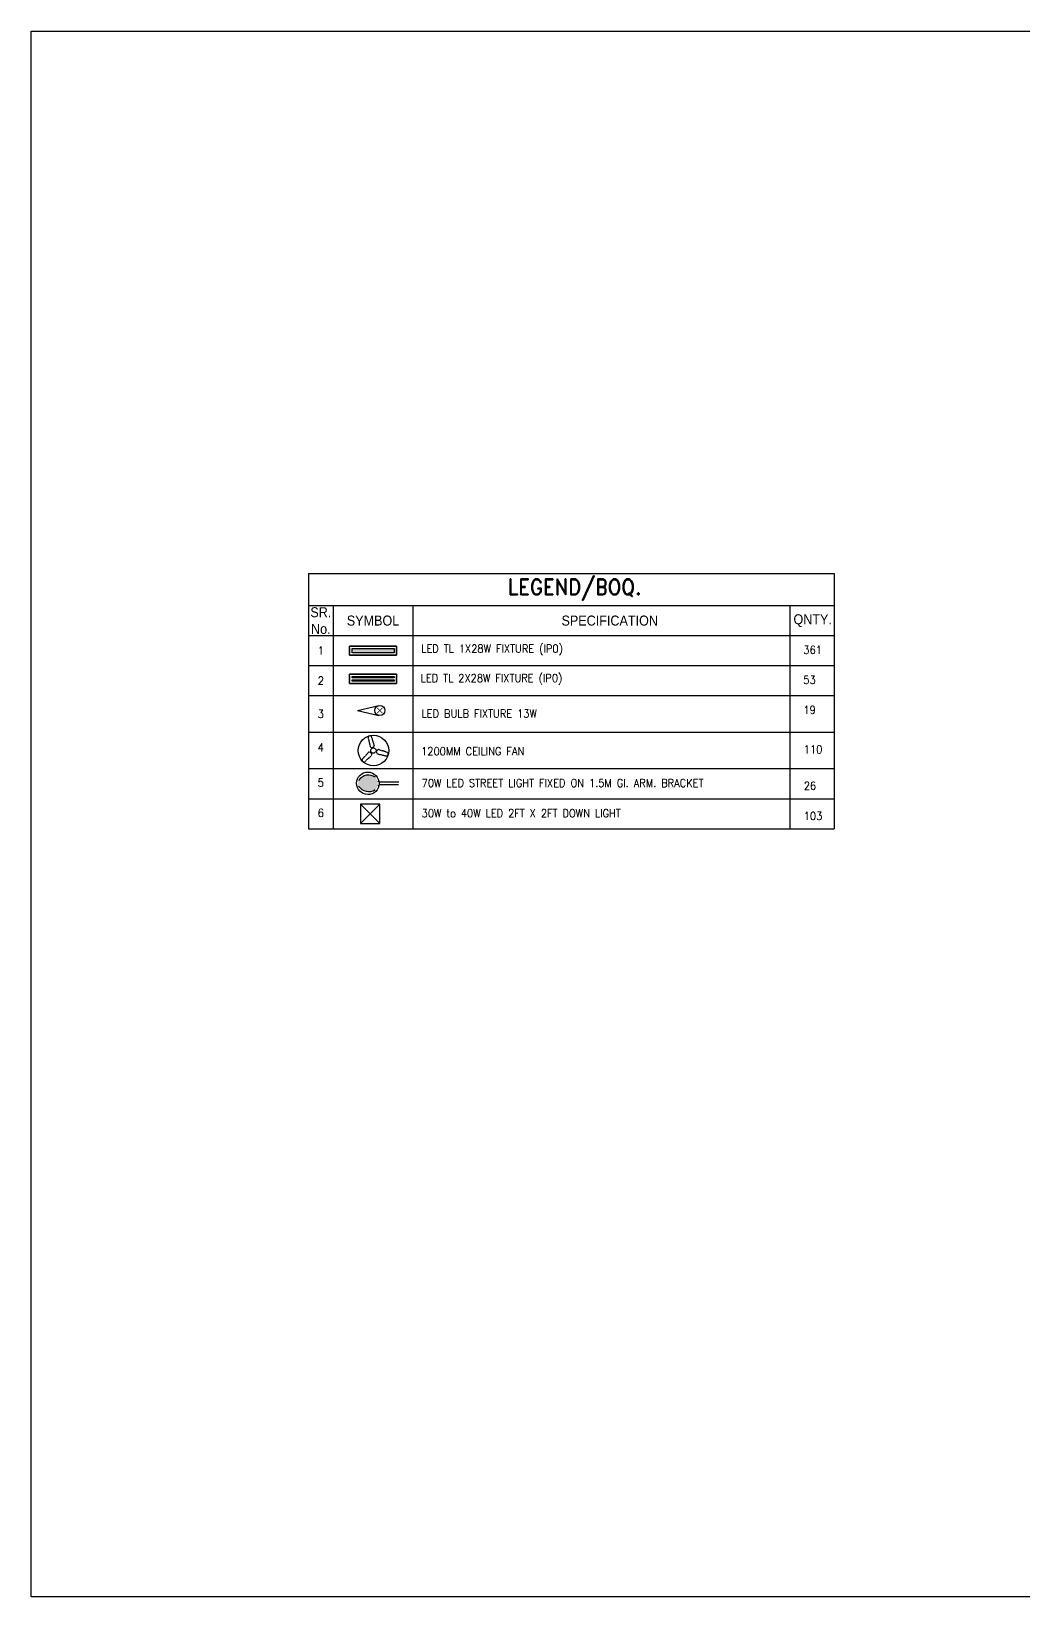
# Model space of a CAD drawing. Header units: millimetres. Extents: x -22696 to 333987, y -7117 to 2643871.
# Drawn here: x -22696 to 2104, y -7117 to 32006 of the extents above; entities that cross this region are included whole.
import ezdxf
from ezdxf.enums import TextEntityAlignment as Align

# ---------------------------------------------------------------- set-up
doc = ezdxf.new("R2010")
doc.units = ezdxf.units.MM
doc.linetypes.add('DASHEDX2', pattern=[1.5, 1, -0.5])
for name, color, linetype in [('BULK-HEAD', 15, 'Continuous'), ('CELLING_FAN', 170, 'Continuous'), ('L3', 3, 'Continuous'), ('proposed-street-light', 10, 'Continuous'), ('T1', 3, 'Continuous'), ('TMS122-2X28', 241, 'Continuous'), ('TMX095-2X40', 210, 'Continuous')]:
    doc.layers.add(name, color=color, linetype=linetype)
doc.styles.add('ROMANS', font='romans', dxfattribs={"width": 0.9})
doc.styles.add('RS', font='romans.shx')

# ---------------------------------------------------------------- blocks, each defined once
blk = doc.blocks.new('2X36W-MO')
at = {"layer": 'TMS122-2X28', "linetype": 'ByBlock', "lineweight": -2}
h = blk.add_hatch(dxfattribs=at)
h.set_pattern_fill('ANGLE', color=256, style=0)
h.set_pattern_definition([(0, (0, 0), (0, 6.985), [5.08, -1.905]), (90, (0, 0), (-6.985, 4.277078946022131e-16), [5.08, -1.905])])
h.paths.add_polyline_path([(525, 56), (-525, 56), (-525, -56), (525, -56)])
for p, q in [((585, 116), (-585, 116)), ((585, 116), (-585, 116)), ((-585, 116), (585, 116)), ((-585, 67.50000005960464), (-585, -67.50000005960464)), ((-585, 67.50000005960464), (-585, -67.50000005960464)), ((-585, -67.50000005960464), (-585, 67.50000005960464)), ((-585, 67.50000005960464), (-585, 67.50000005960464)), ((-585, 67.50000005960464), (-585, 67.50000005960464)), ((585, -67.50000005960464), (585, 67.50000005960464)), ((585, 67.50000005960464), (585, 67.50000005960464)), ((585, -67.50000005960464), (585, 67.50000005960464)), ((585, 67.50000005960464), (585, 67.50000005960464)), ((585, 67.50000005960464), (585, -67.50000005960464)), ((-585, -67.50000005960464), (-585, -67.50000005960464)), ((-585, -67.50000005960464), (-585, -67.50000005960464)), ((-585, -116), (585, -116)), ((585, -116), (-585, -116)), ((-585, -116), (585, -116)), ((585, -67.50000005960464), (585, -67.50000005960464)), ((585, -67.50000005960464), (585, -67.50000005960464))]:
    blk.add_line(p, q, dxfattribs=at)
for points in [[(-585, 116), (585, 116), (585, -116), (-585, -116)], [(-525, 56), (525, 56), (525, -56), (-525, -56)]]:
    blk.add_lwpolyline(points, close=True, dxfattribs=at)
at = {"layer": 'TMS122-2X28', "linetype": 'ByBlock', "lineweight": -2, "style": 'RS'}
blk.add_attdef('FIX.NO', text='', height=150, dxfattribs=at).set_placement((-50.89716581394896, -253.1082636864885), align=Align.MIDDLE_CENTER)
blk = doc.blocks.new('FLOOD_LIGHT')
at = {"layer": 'BULK-HEAD', "linetype": 'ByBlock', "lineweight": -2}
for points in [[(0, -1.91351062366774e-14), (358.3323760383146, 83.01741829436928)], [(0, 1.91351062366774e-14), (358.3323760383146, -83.01741829436928)]]:
    blk.add_lwpolyline(points, dxfattribs=at)
at = {"layer": 'BULK-HEAD', "color": 20, "linetype": 'ByBlock', "lineweight": -2, "ltscale": 10, "const_width": 10}
for points in [[(330.8942833689825, 43.56169037634118), (374.4559737453237, 0), (418.0176641216648, -43.56169037634115)], [(418.0176641216649, 43.56169037634112), (374.4559737453237, 0), (330.8942833689825, -43.56169037634118)]]:
    blk.add_lwpolyline(points, dxfattribs=at)
at = {"layer": 'BULK-HEAD', "linetype": 'ByBlock', "lineweight": -2}
blk.add_circle((374.4559737453237, 1.435132967750805e-14), 84.56868299364577, dxfattribs=at)
blk = doc.blocks.new('TMX')
at = {"layer": 'TMX095-2X40', "linetype": 'ByBlock', "lineweight": -2}
for points in [[(525, -59.99999999998545), (-525.0000000000582, -60), (-525, -87.99999999998545), (524.9999999999418, -87.99999999998545)], [(524.9999999999418, -144), (-525.0000000000582, -144.0000000000146), (-524.9999999999418, -171.9999999999854), (524.9999999999418, -172)]]:
    blk.add_hatch(color=256, dxfattribs=at).paths.add_polyline_path(points)
for p, q in [((585, 0), (-585, 0)), ((585, 0), (-585, 0)), ((-585, 0), (585, 0)), ((-585, -48.49999994039536), (-585, -183.5000000596046)), ((-585, -48.49999994039536), (-585, -183.5000000596046)), ((-585, -183.5000000596046), (-585, -48.49999994039536)), ((-585, -48.49999994039536), (-585, -48.49999994039536)), ((-585, -48.49999994039536), (-585, -48.49999994039536)), ((-585, -183.5000000596046), (-585, -183.5000000596046)), ((-585, -183.5000000596046), (-585, -183.5000000596046)), ((-585, -232), (585, -232)), ((585, -232), (-585, -232)), ((-585, -232), (585, -232)), ((585, -183.5000000596046), (585, -48.49999994039536)), ((585, -48.49999994039536), (585, -48.49999994039536)), ((585, -183.5000000596046), (585, -48.49999994039536)), ((585, -48.49999994039536), (585, -48.49999994039536)), ((585, -48.49999994039536), (585, -183.5000000596046)), ((585, -183.5000000596046), (585, -183.5000000596046)), ((585, -183.5000000596046), (585, -183.5000000596046))]:
    blk.add_line(p, q, dxfattribs=at)
for points in [[(-585, 0), (585, 0), (585, -232), (-585, -232)], [(-525, -60), (525, -60), (525, -88), (-525, -88)], [(-525, -144), (525, -144), (525, -172), (-525, -172)]]:
    blk.add_lwpolyline(points, close=True, dxfattribs=at)
at = {"layer": 'TMX095-2X40', "linetype": 'ByBlock', "lineweight": -2, "style": 'RS'}
blk.add_attdef('FIX.NO', text='', height=150, dxfattribs=at).set_placement((-50.89716581394896, -369.1082636864885), align=Align.MIDDLE_CENTER)
blk = doc.blocks.new('Celling Fan')
at = {"color": 5, "ltscale": 100}
blk.add_circle((-6145.534159109928, 32845.29748878919), 900, dxfattribs=at)
at = {"layer": 'CELLING_FAN', "color": 213, "linetype": 'DASHEDX2', "lineweight": -2, "ltscale": 10}
for p, q in [((-6451.232629679203, 33671.26167096668), (-6462.379821125938, 33627.53166602516)), ((-6462.379821125938, 33627.53166602516), (-6337.123023473121, 33062.96236940397)), ((-6428.07325996064, 33692.37960434898), (-6451.232629679203, 33671.26167096668)), ((-6377.471302846068, 33714.89806443172), (-6428.07325996064, 33692.37960434898)), ((-6326.972678139855, 33715.52864718726), (-6377.471302846068, 33714.89806443172)), ((-6287.779800933364, 33710.14514097516), (-6326.972678139855, 33715.52864718726)), ((-6260.309616878216, 33681.74375753781), (-6287.779800933364, 33710.14514097516)), ((-6088.706440353018, 33129.60841486993), (-6260.309616878216, 33681.74375753781)), ((-6812.530147739244, 32327.67589224013), (-6823.391375273937, 32289.68532328463)), ((-6823.391375273937, 32289.68532328463), (-6808.45718982787, 32253.05154289141)), ((-6420.168502942994, 32752.35627384412), (-6812.530147739244, 32327.67589224013)), ((-6664.545997257686, 32179.78400784245), (-6238.243042971028, 32570.544224784)), ((-6374.008319718467, 32756.42669102587), (-6420.168502942994, 32752.35627384412)), ((-6329.205782693365, 32736.0745922284), (-6374.008319718467, 32756.42669102587)), ((-6337.123023473121, 33062.96236940397), (-6300.069978619702, 33032.16369054475)), ((-6300.695077154141, 32718.43610918168), (-6329.205782693365, 32736.0745922284)), ((-6266.753748350637, 32752.35627384412), (-6300.695077154141, 32718.43610918168)), ((-6300.069978619702, 33032.16369054475), (-6266.438676250335, 33025.28811433299)), ((-6272.184371774532, 32691.29999034042), (-6239.600689170453, 32725.22014211416)), ((-6240.958354682974, 32650.59579276544), (-6272.184371774532, 32691.29999034042)), ((-6266.438676250335, 33025.28811433299), (-6215.574798432719, 33031.97853963965)), ((-6230.097127148281, 32618.03244242271), (-6240.958354682974, 32650.59579276544)), ((-6238.243042971028, 32570.544224784), (-6230.097127148281, 32618.03244242271)), ((-6215.574798432719, 33031.97853963965), (-6202.490926700642, 32986.80016684405)), ((-6177.818877534233, 33043.10147539343), (-6148.288150325374, 33058.97322903448)), ((-6165.413817729002, 32996.74734005828), (-6177.818877534233, 33043.10147539343)), ((-6148.288150325374, 33058.97322903448), (-6108.261447256711, 33087.59731491978)), ((-6108.261447256711, 33087.59731491978), (-6088.706440353018, 33129.60841486993)), ((-6004.43491125014, 32786.78885250509), (-5958.088522481794, 32774.35488181243)), ((-5948.843306962917, 32812.6139363875), (-5994.510861299073, 32823.87215742932)), ((-5958.088522481794, 32774.35488181243), (-5959.108544151431, 32740.84464512464)), ((-5959.108544151431, 32740.84464512464), (-5954.332710194993, 32691.86846046183)), ((-5954.332710194993, 32691.86846046183), (-5927.727533874157, 32653.92777767349)), ((-5929.205446396472, 32860.0085592891), (-5948.843306962917, 32812.6139363875)), ((-5906.435371561798, 32885.69633342006), (-5929.205446396472, 32860.0085592891)), ((-5927.727533874157, 32653.92777767349), (-5363.762712552709, 32526.47281660959)), ((-5861.23641072602, 32902.38587219957), (-5906.435371561798, 32885.69633342006)), ((-5309.676658946157, 32728.57679249997), (-5861.23641072602, 32902.38587219957)), ((-5363.762712552709, 32526.47281660959), (-5325.431300962868, 32536.06200210778)), ((-5325.431300962868, 32536.06200210778), (-5301.172609202444, 32567.31227632882)), ((-5277.378959407602, 32697.05803910371), (-5309.676658946157, 32728.57679249997)), ((-5301.172609202444, 32567.31227632882), (-5276.469397476989, 32611.36065952137)), ((-5270.669977547132, 32666.44246994684), (-5277.378959407602, 32697.05803910371)), ((-5276.469397476989, 32611.36065952137), (-5270.669977547132, 32666.44246994684)), ((-6808.45718982787, 32253.05154289141), (-6782.661776847111, 32209.63374243444)), ((-6782.661776847111, 32209.63374243444), (-6737.85923982201, 32177.07039209171)), ((-6737.85923982201, 32177.07039209171), (-6707.990888083363, 32167.57275629719)), ((-6707.990888083363, 32167.57275629719), (-6664.545997257686, 32179.78400784245))]:
    blk.add_line(p, q, dxfattribs=at)
blk.add_circle((-6145.534159109928, 32845.29748878919), 155.2574020836772, dxfattribs=at)
blk = doc.blocks.new('wergfewrte')
at = {"layer": 'proposed-street-light'}
h = blk.add_hatch(color=256, dxfattribs=at)
edge = h.paths.add_edge_path()
edge.add_ellipse((744.6505581538695, -2720.972479568092), major_axis=(-817.5526004762714, -16.26562399387218), ratio=0.9999999995802205, start_angle=230.5684778519763, end_angle=309.4314258332143, ccw=False)
edge.add_ellipse((408.115879249257, -2661.235863572394), major_axis=(-1024.421226715624, -20.38145135913046), ratio=0.9999999995802227, start_angle=124.11348209632041, end_angle=213.476050078199, ccw=False)
edge.add_ellipse((744.6505581936472, -2720.972479709437), major_axis=(-817.5526280481931, -16.2642397328104), ratio=0.99999999958023, start_angle=72.97893843803212, end_angle=107.0211592710103, ccw=False)
edge.add_ellipse((1078.543003396371, -2647.897939297358), major_axis=(-1024.421221689923, -20.38170447501187), ratio=0.9999999995802207, start_angle=326.523831510296, end_angle=415.88639949217463, ccw=False)
at = {"layer": 'proposed-street-light', "lineweight": -2}
for p, q in [((568.2667912919169, -136.6128144366921), (613.4573147737101, -1785.416293405937)), ((779.7397242793013, -150.1134881319849), (824.4017580732616, -1779.634713053028))]:
    blk.add_line(p, q, dxfattribs=at)
at = {"layer": 'proposed-street-light'}
for centre, major_axis, ratio, start_param, end_param in [((744.6505581209021, -2720.972479769185), (-944.5231238408203, -18.7913334046682), 0.9999999995802233, 3.141592271975314, 9.4247775791549), ((1078.543003300954, -2647.897939293847), (-1024.421234242897, -20.38106600005183), 0.9999999995802249, -0.5842687379932723, 0.9754023013502278), ((408.1158793067625, -2661.235863528462), (-1024.421195652406, -20.38300559627655), 0.9999999995802185, 2.166187391581676, 3.725858430925182)]:
    blk.add_ellipse(centre, major_axis=major_axis, ratio=ratio, start_param=start_param, end_param=end_param, dxfattribs=at)
at = {"layer": 'proposed-street-light', "lineweight": -2}
for centre, major_axis, ratio, start_param, end_param in [((553.2583152706757, -1843.144857099163), (-14.75943907472072, -0.2922802564339084), 0.9999999995801117, 3.141684346281179, 9.424869653460766), ((902.2797338656565, -1837.283669166905), (-14.75949561951603, -0.2894107912182443), 0.9999999995803581, 3.14187876150907, 9.425064068688656)]:
    blk.add_ellipse(centre, major_axis=major_axis, ratio=ratio, start_param=start_param, end_param=end_param, dxfattribs=at)

msp = doc.modelspace()

# ---------------------------------------------------------------- linework, layer by layer
msp.add_lwpolyline([(-22695.91935109347, 32006.28011002019), (53101.80202462524, 32006.28011002019), (53101.80202462524, -7116.907581258565), (-22695.91935109347, -7116.907581258565)], close=True)
at = {"color": 6, "ltscale": 100}
msp.add_lwpolyline([(-13989.11742538055, 12691.13019897298), (-14471.52328801341, 12691.13019897298), (-14471.52328801341, 12208.72433634012), (-13989.11742538055, 12208.72433634012)], close=True, dxfattribs=at)
for points in [[(-14471.52328801341, 12691.13019897298), (-13989.11742538055, 12208.72433634012)], [(-13989.11742538055, 12691.13019897298), (-14465.37546973008, 12208.72433634012)]]:
    msp.add_lwpolyline(points, dxfattribs=at)
at = {"layer": 'L3'}
for p, q in [((-15767.6430900842, 18452.27909678064), (-2635.697416632436, 18452.27909678062)), ((-15767.6430900842, 18452.27909678064), (-15767.64309008413, 12074.2155122757)), ((-2635.697416632494, 18452.27909678064), (-2635.697416632473, 12074.2155122757)), ((-15767.6430900842, 17652.27909678064), (-2635.697416632436, 17652.27909678062)), ((-15154.07309328276, 17652.27909678064), (-15154.07309328278, 12074.2155122757)), ((-13158.64452185424, 17652.27909678064), (-13158.64452185426, 12074.2155122757)), ((-3738.184900726832, 17652.27909678062), (-3738.18490072685, 12074.2155122757)), ((-15767.6430900842, 16902.27909678064), (-2635.697416632436, 16902.27909678061)), ((-15767.6430900842, 16152.27909678064), (-2635.697416632436, 16152.27909678062)), ((-15767.6430900842, 15402.27909678064), (-2635.697416632436, 15402.27909678058)), ((-15767.6430900842, 14486.3712080991), (-2635.697416632436, 14486.37120809904)), ((-15767.6430900842, 13579.30530449297), (-2635.697416632436, 13579.30530449296)), ((-15767.6430900842, 12824.2155122757), (-2635.697416632436, 12824.21551227568)), ((-15767.6430900842, 12074.2155122757), (-2635.697416632436, 12074.2155122757))]:
    msp.add_line(p, q, dxfattribs=at)

# ---------------------------------------------------------------- block references
at = {"xscale": 0.4242358255830586, "yscale": 0.4242358255830586, "zscale": 0.4242358255830586}
msp.add_blockref('Celling Fan', (-11539.15924565934, 96.52947416186726), dxfattribs=at)
at = {"xscale": 0.2979789131278781, "yscale": 0.2979789131278781, "zscale": 0.2979789131278781, "rotation": 268.0329923118377}
msp.add_blockref('wergfewrte', (-13467.38808124514, 13405.09045460892), dxfattribs=at)
at = {"layer": 'BULK-HEAD', "xscale": 1.5, "yscale": 1.5, "zscale": 1.5}
msp.add_blockref('FLOOD_LIGHT', (-14547.69247879088, 15029.82399288925, 1.5e-08), dxfattribs=at)
at = {"layer": 'TMS122-2X28'}
msp.add_blockref('2X36W-MO', (-14156.35880756855, 16527.27909678064), dxfattribs=at)
at = {"layer": 'TMX095-2X40'}
msp.add_blockref('TMX', (-14156.3588075685, 15939.6039633804), dxfattribs=at)

# ---------------------------------------------------------------- texts
at = {"layer": 'T1', "style": 'ROMANS'}
for s, insert, char_height, width, attachment_point in [('{\\Fromand|c0;\\W0.9;LEGEND/BOQ.}', (-9115.858091683476, 18052.27909678064), 400, 13279.56999680155, 5), ('{\\fArial|b0|i0|c0|p34;\\W0.9;SR. No.}', (-15460.85809168348, 17277.27909678064), 250, 589.5699968014378, 5), ('{\\fArial|b0|i0|c0|p34;\\W0.9;SYMBOL}', (-14156.35880756855, 17277.27909678064), 250, 1971.428571428522, 5), ('{\\fArial|b0|i0|c0|p34;\\W0.9;SPECIFICATION}', (-8241.358807568555, 17277.27909678064), 250, 1971.428571428522, 5), ('{\\fArial|b0|i0|c0|p34;\\W0.9;QNTY.}', (-3168.994592184841, 17277.27909678064), 250, 1971.428571428522, 5), ('1', (-15460.85809168348, 16527.27909678064), 200, 589.5699968014378, 5), ('LED TL 1X28W FIXTURE (IP0)', (-12952.07309328287, 16677.04460369385), 200, 17238.03907634411, 1), ('\\A1;361', (-3402.447819627832, 16546.30723372864), 200, 9810.571428571711, 4), ('2', (-15460.85809168348, 15777.27909678064), 200, 589.5699968014378, 5), ('LED TL 2X28W FIXTURE (IP0)', (-12966.64452185447, 15941.05294834532), 200, 13777.59409738926, 1), ('\\A1;53', (-3402.447819627832, 15796.30723372866), 200, 9810.571428571711, 4), ('3', (-15460.85809168348, 14946.5356487087), 200, 589.5699968014378, 5), ('\\A1;LED BULB FIXTURE 13W', (-12945.89618822525, 14953.76794760103), 200, 9810.571428571711, 4), ('\\A1;19', (-3402.447819627781, 15046.30723372862), 200, 9810.571428571711, 4), ('4', (-15460.85809168348, 14108.82631199045), 200, 589.5699968014378, 5), ('\\A1;1200MM CEILING FAN ', (-12952.7795216568, 14014.38379847946), 200, 9810.571428571711, 4), ('\\A1;110', (-3391.940200431272, 14057.34665810692), 200, 9810.571428571711, 4), ('5', (-15460.85809168348, 13228.25156925922), 200, 589.5699968014378, 5), ('70W LED STREET LIGHT FIXED ON 1.5M GI. ARM. BRACKET', (-12940.62903781572, 13219.36036675717), 200, 9810.571428571711, 4), ('\\A1;26', (-3391.940200431272, 13150.28075450084), 200, 9810.571428571711, 4), ('6', (-15460.85809168348, 12473.16177704194), 200, 589.5699968014378, 5), ('30W to 40W LED 2FT X 2FT DOWN LIGHT', (-12940.62903781572, 12464.2705745399), 200, 9810.571428571711, 4), ('\\A1;103', (-3391.940200431272, 12395.19096228357), 200, 9810.571428571711, 4)]:
    msp.add_mtext(s, dxfattribs=dict(at, insert=insert, char_height=char_height, width=width, attachment_point=attachment_point))

doc.saveas('drawing.dxf')
